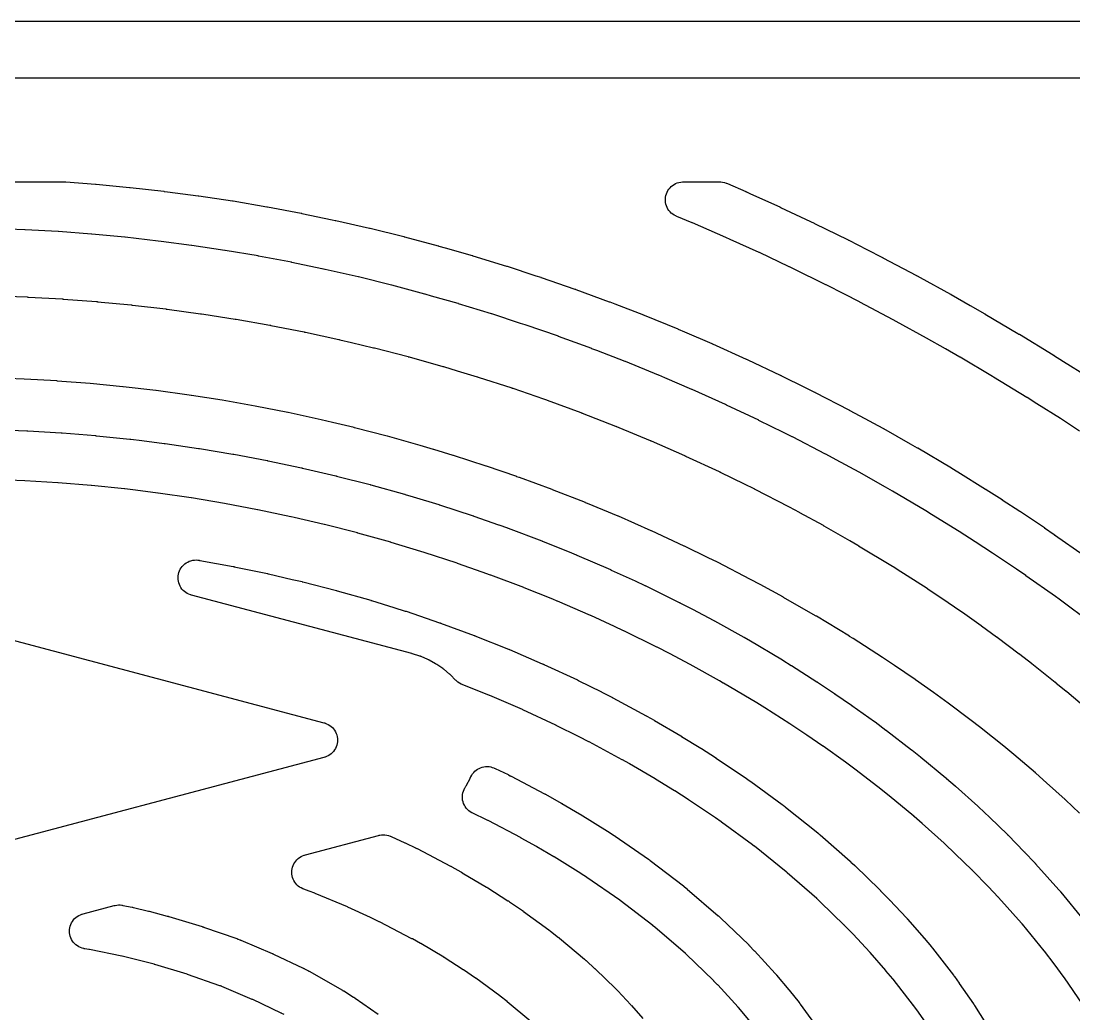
# Model space of a CAD drawing. Header units: metres. Extents: x -22 to 22, y 1.9 to 79.7.
# Drawn here: x 5.36 to 11.25, y 51.24 to 56.8 of the extents above; entities that cross this region are included whole.
import ezdxf

# ---------------------------------------------------------------- set-up
doc = ezdxf.new("R2010")
doc.units = ezdxf.units.M

msp = doc.modelspace()

# ---------------------------------------------------------------- linework, layer by layer
at = {"layer": 'MARKING'}
for points in [[(-18.6, 56.8), (18.6, 56.8)], [(18.5895, 56.48), (-18.5895, 56.48)], [(4.2724, 55.9), (5.6012, 55.9), (5.6049, 55.8999), (5.6087, 55.8998), (5.6124, 55.8996), (5.7778, 55.8872), (5.7786, 55.8871), (5.7803, 55.887), (5.7815, 55.8869), (5.9696, 55.8691), (5.9704, 55.869), (5.9722, 55.8689), (5.9733, 55.8687), (6.1615, 55.8472), (6.1623, 55.8471), (6.164, 55.8469), (6.1651, 55.8468), (6.1821, 55.8445), (6.3527, 55.8224), (6.3535, 55.8223), (6.3552, 55.8221), (6.3563, 55.8219), (6.5445, 55.7938), (6.5453, 55.7937), (6.547, 55.7934), (6.5482, 55.7932), (6.7365, 55.7613), (6.737, 55.7612), (6.7375, 55.7611), (6.738, 55.761), (6.7393, 55.7608), (6.7398, 55.7607), (6.7402, 55.7606), (6.7407, 55.7605), (6.9284, 55.7247), (6.9289, 55.7247), (6.9294, 55.7246), (6.9299, 55.7245), (6.9312, 55.7242), (6.9317, 55.7241), (6.9322, 55.724), (6.9327, 55.7239), (7.1018, 55.6881), (7.1195, 55.6844), (7.1202, 55.6843), (7.1219, 55.6839), (7.1229, 55.6837), (7.3112, 55.6413), (7.3117, 55.6412), (7.3122, 55.641), (7.3127, 55.6409), (7.314, 55.6406), (7.3145, 55.6405), (7.315, 55.6404), (7.3155, 55.6403), (7.5031, 55.5939), (7.5036, 55.5938), (7.5041, 55.5936), (7.5047, 55.5935), (7.506, 55.5932), (7.5065, 55.593), (7.507, 55.5929), (7.5075, 55.5927), (7.6951, 55.5422), (7.6958, 55.542), (7.6974, 55.5415), (7.6984, 55.5412), (7.7339, 55.531), (7.886, 55.4878), (7.8865, 55.4876), (7.887, 55.4875), (7.8875, 55.4873), (7.8888, 55.487), (7.8893, 55.4868), (7.8898, 55.4867), (7.8903, 55.4865), (8.0779, 55.429), (8.0784, 55.4289), (8.0789, 55.4287), (8.0794, 55.4286), (8.0807, 55.4282), (8.0812, 55.428), (8.0818, 55.4278), (8.0823, 55.4277), (8.2428, 55.3747), (8.2692, 55.3662), (8.2699, 55.3659), (8.2714, 55.3654), (8.2724, 55.3651), (8.4607, 55.3003), (8.4612, 55.3001), (8.4617, 55.2999), (8.4622, 55.2998), (8.4636, 55.2993), (8.4641, 55.2991), (8.4647, 55.2989), (8.4652, 55.2987), (8.6528, 55.2294), (8.6534, 55.2292), (8.6549, 55.2286), (8.6559, 55.2282), (8.6835, 55.2175), (8.8436, 55.1559), (8.8441, 55.1557), (8.8447, 55.1555), (8.8452, 55.1553), (8.8465, 55.1548), (8.847, 55.1546), (8.8475, 55.1544), (8.848, 55.1542), (9.0356, 55.0772), (9.0363, 55.077), (9.0378, 55.0763), (9.0387, 55.076), (9.0737, 55.0609), (9.2266, 54.9956), (9.2271, 54.9954), (9.2276, 54.9952), (9.2281, 54.995), (9.2294, 54.9944), (9.2299, 54.9942), (9.2304, 54.9939), (9.2309, 54.9937), (9.4186, 54.9086), (9.4192, 54.9084), (9.4205, 54.9078), (9.4213, 54.9074), (9.4284, 54.9041), (9.6095, 54.8189), (9.6099, 54.8187), (9.6104, 54.8185), (9.6109, 54.8183), (9.6122, 54.8177), (9.6126, 54.8174), (9.6131, 54.8172), (9.6136, 54.8169), (9.7523, 54.7481), (9.8012, 54.7239), (9.8019, 54.7235), (9.8033, 54.7228), (9.8042, 54.7224), (9.9925, 54.6249), (9.9932, 54.6246), (9.9945, 54.6238), (9.9955, 54.6233), (10.055, 54.5912), (10.0551, 54.5911), (10.1839, 54.5214), (10.1846, 54.521), (10.1861, 54.5202), (10.1871, 54.5197), (10.3363, 54.4351), (10.3365, 54.435), (10.3758, 54.4126), (10.3764, 54.4123), (10.3776, 54.4116), (10.3785, 54.4111), (10.5669, 54.2996), (10.5675, 54.2993), (10.5686, 54.2986), (10.5694, 54.2981), (10.6021, 54.2781), (10.6024, 54.2779), (10.7584, 54.1814), (10.7589, 54.1811), (10.7602, 54.1803), (10.761, 54.1797), (10.8511, 54.1219), (10.8516, 54.1216), (10.9502, 54.0574), (10.9508, 54.0571), (10.952, 54.0563), (10.9527, 54.0558), (11.087, 53.9654), (11.0873, 53.9652), (11.0879, 53.9648), (11.0883, 53.9645), (11.1422, 53.9276), (11.1427, 53.9273), (11.1437, 53.9265), (11.1444, 53.926), (11.3102, 53.8089)], [(11.2842, 54.5054), (11.1776, 54.5752), (11.1769, 54.5756), (11.045, 54.659), (10.9904, 54.6935), (10.9897, 54.6939), (10.8029, 54.8077), (10.8024, 54.808), (10.7964, 54.8115), (10.6157, 54.9186), (10.615, 54.9191), (10.5343, 54.965), (10.5341, 54.9651), (10.4286, 55.0254), (10.4278, 55.0259), (10.2584, 55.1185), (10.2581, 55.1187), (10.2409, 55.1281), (10.2403, 55.1285), (10.0541, 55.2277), (10.0533, 55.2281), (9.9685, 55.2712), (9.9681, 55.2714), (9.8668, 55.3235), (9.8663, 55.3238), (9.8659, 55.324), (9.8654, 55.3242), (9.6799, 55.415), (9.6791, 55.4153), (9.6607, 55.424), (9.6602, 55.4242), (9.4925, 55.5042), (9.492, 55.5044), (9.4915, 55.5047), (9.491, 55.5049), (9.3291, 55.5777), (9.3285, 55.578), (9.3049, 55.5888), (9.3042, 55.5891), (9.1184, 55.6705), (9.1179, 55.6707), (9.1174, 55.6709), (9.1169, 55.6712), (9.0308, 55.7066), (9.0263, 55.7086), (9.0245, 55.7094), (9.0158, 55.714), (9.0077, 55.7195), (9, 55.7257), (8.9931, 55.7326), (8.9868, 55.7402), (8.9814, 55.7483), (8.9767, 55.757), (8.973, 55.7661), (8.9701, 55.7755), (8.9682, 55.7851), (8.9672, 55.7949), (8.9672, 55.8047), (8.9681, 55.8145), (8.97, 55.8241), (8.9729, 55.8335), (8.9766, 55.8426), (8.9812, 55.8512), (8.9867, 55.8594), (8.9929, 55.867), (8.9999, 55.874), (9.0074, 55.8802), (9.0156, 55.8857), (9.0243, 55.8903), (9.0333, 55.894), (9.0427, 55.8969), (9.0524, 55.8988), (9.0621, 55.8998), (9.0641, 55.8999), (9.069, 55.9), (9.2688, 55.9), (9.274, 55.8999), (9.2765, 55.8997), (9.2868, 55.8987), (9.2969, 55.8966), (9.3067, 55.8934), (9.3091, 55.8925), (9.3139, 55.8906), (9.417, 55.8454), (9.4176, 55.8451), (9.419, 55.8445), (9.4199, 55.8441), (9.4431, 55.8334), (9.6073, 55.7596), (9.6078, 55.7594), (9.6083, 55.7592), (9.6088, 55.7589), (9.6101, 55.7583), (9.6106, 55.7581), (9.6112, 55.7578), (9.6117, 55.7576), (9.779, 55.6778), (9.7986, 55.6686), (9.7992, 55.6683), (9.8005, 55.6677), (9.8013, 55.6673), (9.9897, 55.5751), (9.9902, 55.5749), (9.9906, 55.5747), (9.9911, 55.5744), (9.9922, 55.5739), (9.9927, 55.5736), (9.9931, 55.5734), (9.9936, 55.5732), (10.0948, 55.5211), (10.1806, 55.4775), (10.1813, 55.4771), (10.1829, 55.4763), (10.1839, 55.4758), (10.3723, 55.3754), (10.3729, 55.3751), (10.3741, 55.3745), (10.3748, 55.3741), (10.3924, 55.3644), (10.5627, 55.2713), (10.5633, 55.2709), (10.5648, 55.27), (10.5658, 55.2695), (10.6724, 55.2085), (10.7538, 55.1622), (10.7545, 55.1619), (10.7559, 55.161), (10.7568, 55.1605), (10.9388, 55.0526), (10.9452, 55.0488), (10.9457, 55.0486), (10.9467, 55.0479), (10.9474, 55.0475), (11.1358, 54.9328), (11.1364, 54.9324), (11.1376, 54.9317), (11.1384, 54.9312), (11.1945, 54.8957), (11.3269, 54.8121)], [(11.3546, 53.4278), (11.1705, 53.5644), (11.17, 53.5648), (11.1492, 53.5798), (10.9842, 53.6965), (10.9836, 53.6969), (10.9311, 53.7328), (10.7978, 53.8226), (10.7971, 53.823), (10.7005, 53.8859), (10.6113, 53.9431), (10.6106, 53.9436), (10.4563, 54.039), (10.4246, 54.0585), (10.4239, 54.0589), (10.2374, 54.1692), (10.2367, 54.1696), (10.1986, 54.1914), (10.0509, 54.275), (10.0501, 54.2755), (9.9221, 54.3447), (9.8641, 54.3761), (9.8633, 54.3765), (9.6772, 54.4728), (9.6764, 54.4732), (9.628, 54.4972), (9.4904, 54.5655), (9.49, 54.5657), (9.4895, 54.5659), (9.489, 54.5662), (9.3094, 54.6506), (9.3093, 54.6507), (9.3033, 54.6535), (9.3026, 54.6538), (9.1168, 54.738), (9.1163, 54.7383), (9.1157, 54.7385), (9.1152, 54.7387), (8.9642, 54.8032), (8.9639, 54.8033), (8.9297, 54.818), (8.9289, 54.8184), (8.7432, 54.8945), (8.7427, 54.8947), (8.7422, 54.8949), (8.7417, 54.8951), (8.5835, 54.956), (8.5831, 54.9561), (8.5561, 54.9666), (8.5553, 54.9669), (8.3697, 55.0355), (8.3691, 55.0357), (8.3686, 55.0359), (8.3681, 55.0361), (8.1831, 55.0997), (8.1823, 55.1), (8.157, 55.1082), (8.1565, 55.1083), (7.996, 55.1613), (7.9955, 55.1614), (7.995, 55.1616), (7.9945, 55.1618), (7.8097, 55.2184), (7.8092, 55.2185), (7.8087, 55.2187), (7.8082, 55.2188), (7.6581, 55.2614), (7.6576, 55.2615), (7.6225, 55.2717), (7.6216, 55.272), (7.436, 55.322), (7.4355, 55.3222), (7.435, 55.3223), (7.4345, 55.3224), (7.2497, 55.3681), (7.2492, 55.3682), (7.2487, 55.3683), (7.2482, 55.3684), (7.0633, 55.4101), (7.0624, 55.4103), (7.0459, 55.4137), (7.0454, 55.4138), (6.8761, 55.4497), (6.8756, 55.4498), (6.8751, 55.4499), (6.8746, 55.45), (6.6897, 55.4852), (6.6892, 55.4853), (6.6887, 55.4853), (6.6883, 55.4854), (6.5035, 55.5168), (6.5025, 55.5169), (6.3171, 55.5447), (6.3161, 55.5448), (6.1466, 55.5668), (6.1462, 55.5668), (6.13, 55.569), (6.1291, 55.5691), (5.9436, 55.5903), (5.9427, 55.5904), (5.7572, 55.6079), (5.7563, 55.608), (5.5708, 55.6219), (5.5699, 55.622), (5.3844, 55.6323), (5.3834, 55.6323), (5.1979, 55.639)], [(5.2094, 55.2629), (5.3975, 55.256), (5.3984, 55.2559), (5.4019, 55.2558), (5.403, 55.2557), (5.5912, 55.2451), (5.592, 55.245), (5.5956, 55.2448), (5.5967, 55.2447), (5.7848, 55.2303), (5.7857, 55.2302), (5.7893, 55.2299), (5.7904, 55.2298), (5.9787, 55.2116), (5.9792, 55.2115), (5.9797, 55.2115), (5.9802, 55.2114), (5.9833, 55.2111), (5.9838, 55.211), (5.9843, 55.211), (5.9848, 55.2109), (6.1725, 55.1889), (6.173, 55.1889), (6.1735, 55.1888), (6.174, 55.1887), (6.1771, 55.1883), (6.1776, 55.1883), (6.1781, 55.1882), (6.1786, 55.1881), (6.3661, 55.1623), (6.3669, 55.1622), (6.3704, 55.1617), (6.3715, 55.1615), (6.3851, 55.1594), (6.5592, 55.1324), (6.5597, 55.1323), (6.5602, 55.1322), (6.5607, 55.1321), (6.5638, 55.1316), (6.5643, 55.1315), (6.5648, 55.1315), (6.5653, 55.1314), (6.7529, 55.0984), (6.7534, 55.0983), (6.7539, 55.0982), (6.7544, 55.0981), (6.7575, 55.0975), (6.758, 55.0974), (6.7585, 55.0973), (6.7591, 55.0972), (6.9466, 55.0602), (6.9472, 55.0601), (6.9477, 55.06), (6.9482, 55.0599), (6.9514, 55.0593), (6.9519, 55.0592), (6.9524, 55.0591), (6.9529, 55.0589), (7.1403, 55.0179), (7.1412, 55.0177), (7.1447, 55.0169), (7.1457, 55.0167), (7.2104, 55.0012), (7.3334, 54.9721), (7.3339, 54.9719), (7.3344, 54.9718), (7.3349, 54.9717), (7.3379, 54.9709), (7.3384, 54.9708), (7.3389, 54.9707), (7.3394, 54.9706), (7.527, 54.9221), (7.5275, 54.922), (7.5281, 54.9218), (7.5286, 54.9217), (7.5318, 54.9208), (7.5323, 54.9207), (7.5329, 54.9205), (7.5334, 54.9204), (7.7208, 54.8676), (7.7217, 54.8674), (7.7251, 54.8664), (7.7261, 54.8661), (7.8027, 54.8429), (7.914, 54.8095), (7.9145, 54.8093), (7.9149, 54.8092), (7.9154, 54.809), (7.9185, 54.8081), (7.919, 54.8079), (7.9194, 54.8078), (7.9199, 54.8076), (8.1075, 54.7471), (8.1081, 54.7469), (8.1086, 54.7467), (8.1091, 54.7465), (8.1123, 54.7455), (8.1129, 54.7453), (8.1134, 54.7451), (8.1139, 54.7449), (8.2856, 54.6853), (8.3011, 54.6799), (8.3019, 54.6796), (8.305, 54.6785), (8.306, 54.6782), (8.4942, 54.6092), (8.4948, 54.609), (8.4953, 54.6088), (8.4958, 54.6086), (8.4992, 54.6074), (8.4997, 54.6072), (8.5002, 54.6069), (8.5008, 54.6067), (8.6883, 54.5331), (8.689, 54.5328), (8.692, 54.5316), (8.6929, 54.5313), (8.7062, 54.5258), (8.8812, 54.4534), (8.8817, 54.4532), (8.8823, 54.453), (8.8828, 54.4528), (8.886, 54.4514), (8.8866, 54.4512), (8.8871, 54.4509), (8.8876, 54.4507), (9.0731, 54.369), (9.0732, 54.369), (9.0755, 54.368), (9.0762, 54.3676), (9.079, 54.3664), (9.0799, 54.366), (9.2682, 54.2789), (9.2687, 54.2786), (9.2692, 54.2784), (9.2697, 54.2782), (9.2727, 54.2767), (9.2732, 54.2765), (9.2737, 54.2763), (9.2742, 54.276), (9.4081, 54.2105), (9.4084, 54.2104), (9.4625, 54.1837), (9.4632, 54.1833), (9.4662, 54.1818), (9.4671, 54.1813), (9.6554, 54.084), (9.6562, 54.0837), (9.6591, 54.0821), (9.66, 54.0817), (9.7157, 54.0516), (9.7159, 54.0514), (9.7168, 54.051), (9.717, 54.0508), (9.8493, 53.9785), (9.8501, 53.9781), (9.8532, 53.9764), (9.8541, 53.9758), (9.9968, 53.8941), (9.9971, 53.8939), (9.9982, 53.8933), (9.9985, 53.8931), (10.0439, 53.8667), (10.0446, 53.8663), (10.0473, 53.8647), (10.0481, 53.8642), (10.2366, 53.7499), (10.2372, 53.7495), (10.2396, 53.7481), (10.2403, 53.7476), (10.261, 53.7346), (10.2614, 53.7344), (10.2628, 53.7335), (10.2632, 53.7332), (10.4306, 53.6259), (10.4312, 53.6255), (10.4338, 53.6238), (10.4346, 53.6233), (10.5046, 53.5767), (10.5051, 53.5764), (10.5068, 53.5752), (10.5073, 53.5749), (10.6253, 53.4944), (10.6259, 53.4939), (10.6282, 53.4923), (10.629, 53.4918), (10.7328, 53.4184), (10.7333, 53.4181), (10.7353, 53.4166), (10.7359, 53.4162), (10.82, 53.355), (10.8206, 53.3547), (10.8228, 53.3531), (10.8234, 53.3526), (10.9469, 53.2599), (10.9475, 53.2595), (10.9498, 53.2577), (10.9505, 53.2572), (11.0149, 53.2072), (11.0154, 53.2068), (11.0174, 53.2053), (11.0179, 53.2048), (11.148, 53.1011), (11.1486, 53.1006), (11.1512, 53.0985), (11.152, 53.0978), (11.2099, 53.0499), (11.2103, 53.0495), (11.212, 53.0481), (11.2126, 53.0476), (11.3371, 52.9418)], [(11.2833, 52.3677), (11.2049, 52.4421), (11.2045, 52.4426), (11.2041, 52.4429), (11.2037, 52.4433), (11.0995, 52.5377), (11.0991, 52.5381), (11.0386, 52.5918), (11.0382, 52.5922), (11.0378, 52.5925), (11.0374, 52.5928), (10.9162, 52.6958), (10.9157, 52.6962), (10.8607, 52.7418), (10.86, 52.7424), (10.7327, 52.8439), (10.7322, 52.8444), (10.6705, 52.8922), (10.6699, 52.8927), (10.5492, 52.9832), (10.5486, 52.9836), (10.4672, 53.0429), (10.4666, 53.0433), (10.3656, 53.1146), (10.365, 53.1151), (10.2495, 53.1939), (10.249, 53.1942), (10.1819, 53.2389), (10.1812, 53.2394), (10.0166, 53.3449), (9.9978, 53.3567), (9.9971, 53.3572), (9.812, 53.4694), (9.8113, 53.4698), (9.7684, 53.4948), (9.6281, 53.5751), (9.6273, 53.5756), (9.4973, 53.6467), (9.4439, 53.6756), (9.4431, 53.676), (9.2586, 53.7713), (9.2577, 53.7718), (9.2062, 53.7972), (9.0743, 53.8617), (9.0738, 53.862), (9.0733, 53.8622), (9.0728, 53.8624), (8.8891, 53.9474), (8.8883, 53.9478), (8.8875, 53.9481), (8.7046, 54.0287), (8.7041, 54.0289), (8.7036, 54.0291), (8.7031, 54.0293), (8.5305, 54.1006), (8.5198, 54.1051), (8.519, 54.1054), (8.3351, 54.1776), (8.3346, 54.1778), (8.334, 54.178), (8.3335, 54.1782), (8.1504, 54.2453), (8.1495, 54.2456), (8.1353, 54.2505), (8.1352, 54.2506), (7.9654, 54.3096), (7.9648, 54.3097), (7.9643, 54.3099), (7.9638, 54.3101), (7.7808, 54.3692), (7.7804, 54.3693), (7.7799, 54.3695), (7.7794, 54.3696), (7.6706, 54.4023), (7.6703, 54.4024), (7.5957, 54.425), (7.5948, 54.4252), (7.4112, 54.4769), (7.4106, 54.4771), (7.4101, 54.4772), (7.4096, 54.4773), (7.2267, 54.5246), (7.2262, 54.5247), (7.2257, 54.5248), (7.2252, 54.525), (7.1047, 54.5535), (7.1044, 54.5535), (7.0415, 54.5686), (7.0405, 54.5689), (6.8568, 54.6091), (6.8563, 54.6092), (6.8558, 54.6093), (6.8553, 54.6094), (6.6724, 54.6455), (6.6719, 54.6456), (6.6714, 54.6457), (6.6709, 54.6457), (6.4879, 54.6779), (6.4874, 54.678), (6.4869, 54.6781), (6.4864, 54.6782), (6.3148, 54.7047), (6.3146, 54.7048), (6.3028, 54.7067), (6.3018, 54.7068), (6.1181, 54.7321), (6.1176, 54.7322), (6.1171, 54.7323), (6.1166, 54.7323), (5.9336, 54.7538), (5.9331, 54.7538), (5.9326, 54.7539), (5.9321, 54.7539), (5.7492, 54.7716), (5.7482, 54.7717), (5.5646, 54.7858), (5.5637, 54.7859), (5.3801, 54.7963), (5.3791, 54.7963), (5.1955, 54.8031)], [(5.2071, 54.5147), (5.3947, 54.5073), (5.3952, 54.5073), (5.3957, 54.5073), (5.3962, 54.5072), (5.3976, 54.5072), (5.3981, 54.5071), (5.3987, 54.5071), (5.3992, 54.5071), (5.5867, 54.4958), (5.5873, 54.4957), (5.5878, 54.4957), (5.5883, 54.4957), (5.5897, 54.4956), (5.5902, 54.4955), (5.5907, 54.4955), (5.5913, 54.4954), (5.7788, 54.4801), (5.7793, 54.4801), (5.7799, 54.48), (5.7804, 54.48), (5.7818, 54.4799), (5.7823, 54.4798), (5.7828, 54.4798), (5.7834, 54.4797), (5.9709, 54.4604), (5.9714, 54.4603), (5.9719, 54.4602), (5.9725, 54.4602), (5.9738, 54.46), (5.9744, 54.46), (5.9749, 54.4599), (5.9754, 54.4598), (6.0371, 54.4522), (6.1628, 54.4367), (6.1633, 54.4366), (6.1638, 54.4365), (6.1643, 54.4365), (6.1657, 54.4363), (6.1662, 54.4362), (6.1668, 54.4361), (6.1673, 54.4361), (6.3548, 54.4089), (6.3553, 54.4089), (6.3559, 54.4088), (6.3564, 54.4087), (6.3578, 54.4085), (6.3583, 54.4084), (6.3589, 54.4083), (6.3594, 54.4082), (6.5469, 54.377), (6.5474, 54.3769), (6.548, 54.3768), (6.5485, 54.3767), (6.5499, 54.3764), (6.5504, 54.3763), (6.551, 54.3762), (6.5515, 54.3761), (6.739, 54.3407), (6.7396, 54.3406), (6.7401, 54.3405), (6.7406, 54.3404), (6.742, 54.3401), (6.7426, 54.34), (6.7431, 54.3399), (6.7437, 54.3397), (6.9312, 54.3), (6.9317, 54.2999), (6.9322, 54.2997), (6.9327, 54.2996), (6.934, 54.2994), (6.9345, 54.2992), (6.935, 54.2991), (6.9355, 54.299), (6.9533, 54.2949), (7.123, 54.2554), (7.1235, 54.2552), (7.1241, 54.2551), (7.1246, 54.255), (7.126, 54.2546), (7.1265, 54.2545), (7.1271, 54.2544), (7.1276, 54.2542), (7.3151, 54.2062), (7.3156, 54.2061), (7.3162, 54.2059), (7.3167, 54.2058), (7.3181, 54.2054), (7.3187, 54.2053), (7.3192, 54.2051), (7.3198, 54.205), (7.5074, 54.1524), (7.5078, 54.1522), (7.5083, 54.1521), (7.5088, 54.1519), (7.5101, 54.1516), (7.5106, 54.1514), (7.5111, 54.1513), (7.5116, 54.1511), (7.5558, 54.1378), (7.6992, 54.0943), (7.6998, 54.0941), (7.7003, 54.094), (7.7008, 54.0938), (7.7022, 54.0934), (7.7027, 54.0932), (7.7033, 54.093), (7.7038, 54.0928), (7.8913, 54.0314), (7.8919, 54.0312), (7.8924, 54.0311), (7.8929, 54.0309), (7.8943, 54.0304), (7.8948, 54.0302), (7.8953, 54.03), (7.8959, 54.0299), (8.034, 53.9812), (8.0342, 53.9811), (8.0837, 53.9635), (8.0842, 53.9634), (8.0847, 53.9632), (8.0852, 53.963), (8.0864, 53.9626), (8.0869, 53.9624), (8.0874, 53.9622), (8.0879, 53.962), (8.2755, 53.8911), (8.276, 53.8909), (8.2765, 53.8907), (8.2771, 53.8905), (8.2785, 53.89), (8.279, 53.8897), (8.2796, 53.8895), (8.2801, 53.8893), (8.4409, 53.8243), (8.4412, 53.8241), (8.4681, 53.8131), (8.4688, 53.8128), (8.4705, 53.8121), (8.4715, 53.8117), (8.6598, 53.7303), (8.6603, 53.7301), (8.6608, 53.7299), (8.6613, 53.7296), (8.6627, 53.729), (8.6632, 53.7288), (8.6637, 53.7286), (8.6642, 53.7283), (8.7976, 53.6671), (8.7981, 53.6668), (8.8526, 53.6414), (8.8531, 53.6412), (8.8536, 53.641), (8.854, 53.6408), (8.8552, 53.6402), (8.8557, 53.64), (8.8561, 53.6397), (8.8566, 53.6395), (9.0443, 53.5473), (9.0448, 53.547), (9.0452, 53.5468), (9.0457, 53.5466), (9.0469, 53.546), (9.0473, 53.5458), (9.0478, 53.5455), (9.0482, 53.5453), (9.1176, 53.5094), (9.1179, 53.5093), (9.1185, 53.5089), (9.119, 53.5087), (9.237, 53.4465), (9.2375, 53.4462), (9.2379, 53.446), (9.2384, 53.4457), (9.2396, 53.445), (9.2401, 53.4448), (9.2406, 53.4445), (9.2411, 53.4443), (9.4057, 53.3528), (9.4061, 53.3526), (9.4069, 53.3521), (9.4075, 53.3518), (9.43, 53.339), (9.4307, 53.3386), (9.4321, 53.3378), (9.4331, 53.3372), (9.6214, 53.2254), (9.622, 53.225), (9.6235, 53.2242), (9.6244, 53.2236), (9.6709, 53.1948), (9.6714, 53.1945), (9.6724, 53.1939), (9.673, 53.1935), (9.8143, 53.1033), (9.815, 53.1029), (9.8164, 53.102), (9.8173, 53.1014), (9.913, 53.0377), (9.9136, 53.0374), (9.9147, 53.0366), (9.9155, 53.0361), (10.0075, 52.9727), (10.0081, 52.9723), (10.0095, 52.9714), (10.0103, 52.9708), (10.1368, 52.8804), (10.1374, 52.88), (10.1388, 52.879), (10.1396, 52.8784), (10.2008, 52.8329), (10.2014, 52.8325), (10.2026, 52.8316), (10.2034, 52.831), (10.3442, 52.7228), (10.3446, 52.7225), (10.345, 52.7222), (10.3455, 52.7218), (10.3465, 52.721), (10.347, 52.7207), (10.3474, 52.7203), (10.3478, 52.72), (10.3942, 52.6827), (10.3947, 52.6823), (10.3958, 52.6815), (10.3965, 52.6809), (10.5364, 52.565), (10.5369, 52.5646), (10.5373, 52.5642), (10.5378, 52.5638), (10.539, 52.5628), (10.5394, 52.5624), (10.5399, 52.562), (10.5403, 52.5616), (10.5876, 52.5205), (10.5881, 52.5201), (10.589, 52.5193), (10.5896, 52.5188), (10.7147, 52.4069), (10.7152, 52.4065), (10.7157, 52.406), (10.7162, 52.4056), (10.7175, 52.4044), (10.718, 52.4039), (10.7185, 52.4034), (10.719, 52.403), (10.7811, 52.3443), (10.7814, 52.344), (10.7822, 52.3432), (10.7828, 52.3427), (10.8801, 52.2485), (10.8806, 52.248), (10.8811, 52.2475), (10.8817, 52.247), (10.8831, 52.2456), (10.8836, 52.245), (10.8841, 52.2445), (10.8847, 52.244), (10.9745, 52.1516), (10.9748, 52.1512), (10.9755, 52.1505), (10.9759, 52.1501), (11.0332, 52.0899), (11.0338, 52.0893), (11.0344, 52.0887), (11.0349, 52.088), (11.0364, 52.0864), (11.037, 52.0858), (11.0375, 52.0852), (11.0381, 52.0846), (11.1679, 51.9387), (11.1681, 51.9385), (11.1687, 51.9378), (11.1691, 51.9374), (11.1749, 51.9308), (11.1754, 51.9301), (11.1759, 51.9295), (11.1765, 51.9289), (11.1779, 51.9273), (11.1784, 51.9266), (11.1789, 51.926), (11.1794, 51.9254), (11.3042, 51.7728)], [(11.2998, 51.2985), (11.1993, 51.4458), (11.1987, 51.4466), (11.1982, 51.4475), (11.1976, 51.4483), (11.1411, 51.5243), (11.0875, 51.5954), (11.0869, 51.5961), (11.0863, 51.5969), (11.0857, 51.5977), (10.9641, 51.7464), (10.9636, 51.747), (10.963, 51.7477), (10.9625, 51.7483), (10.9592, 51.7521), (10.8305, 51.8967), (10.8299, 51.8973), (10.8294, 51.8979), (10.8288, 51.8985), (10.7739, 51.9562), (10.7735, 51.9566), (10.6854, 52.0472), (10.6849, 52.0478), (10.6843, 52.0483), (10.6838, 52.0488), (10.589, 52.1406), (10.5885, 52.141), (10.5281, 52.1981), (10.5276, 52.1986), (10.5271, 52.199), (10.5266, 52.1995), (10.4041, 52.3091), (10.4036, 52.3095), (10.3579, 52.3493), (10.3574, 52.3497), (10.357, 52.35), (10.3565, 52.3504), (10.2192, 52.4642), (10.2186, 52.4647), (10.1736, 52.5007), (10.1732, 52.5011), (10.1728, 52.5014), (10.1724, 52.5017), (10.0342, 52.6079), (10.0335, 52.6084), (9.9743, 52.6524), (9.9736, 52.6529), (9.8491, 52.7418), (9.8484, 52.7424), (9.7582, 52.8044), (9.7576, 52.8048), (9.664, 52.8671), (9.6632, 52.8676), (9.5236, 52.9566), (9.5231, 52.957), (9.4787, 52.9845), (9.4779, 52.985), (9.2918, 53.0955), (9.291, 53.0959), (9.27, 53.1079), (9.2695, 53.1082), (9.1064, 53.1987), (9.106, 53.199), (9.1055, 53.1993), (9.105, 53.1995), (8.9895, 53.2604), (8.9209, 53.2959), (8.9205, 53.2961), (8.92, 53.2964), (8.9196, 53.2966), (8.7344, 53.3876), (8.7339, 53.3878), (8.7334, 53.388), (8.733, 53.3883), (8.6814, 53.4123), (8.5488, 53.4732), (8.5483, 53.4735), (8.5478, 53.4737), (8.5472, 53.4739), (8.3624, 53.5538), (8.3615, 53.5542), (8.3363, 53.5645), (8.1766, 53.6291), (8.176, 53.6294), (8.1755, 53.6296), (8.175, 53.6298), (7.9902, 53.6996), (7.9897, 53.6998), (7.9893, 53.7), (7.9888, 53.7001), (7.9412, 53.717), (7.8043, 53.7653), (7.8037, 53.7655), (7.8032, 53.7656), (7.8027, 53.7658), (7.6181, 53.8263), (7.6176, 53.8264), (7.617, 53.8266), (7.6165, 53.8268), (7.4747, 53.8698), (7.4319, 53.8827), (7.4314, 53.8829), (7.4309, 53.883), (7.4304, 53.8832), (7.2457, 53.9349), (7.2452, 53.9351), (7.2446, 53.9352), (7.2441, 53.9354), (7.0596, 53.9826), (7.0591, 53.9827), (7.0585, 53.9829), (7.058, 53.983), (6.8899, 54.0221), (6.8732, 54.026), (6.8727, 54.0261), (6.8722, 54.0262), (6.8717, 54.0264), (6.6871, 54.0655), (6.6865, 54.0656), (6.686, 54.0657), (6.6855, 54.0658), (6.501, 54.1007), (6.5004, 54.1008), (6.4999, 54.1009), (6.4994, 54.101), (6.3148, 54.1318), (6.3143, 54.1319), (6.3138, 54.132), (6.3132, 54.132), (6.1286, 54.1587), (6.1281, 54.1588), (6.1276, 54.1589), (6.1271, 54.159), (6.003, 54.1742), (6.0029, 54.1743), (5.9423, 54.1818), (5.9418, 54.1819), (5.9412, 54.1819), (5.9407, 54.182), (5.7561, 54.201), (5.7556, 54.2011), (5.7551, 54.2011), (5.7545, 54.2012), (5.57, 54.2162), (5.5694, 54.2163), (5.5689, 54.2163), (5.5684, 54.2164), (5.3838, 54.2275), (5.3833, 54.2275), (5.3827, 54.2276), (5.3822, 54.2276), (5.1976, 54.2348)], [(10.4591, 51.1434), (10.3821, 51.2542), (10.3577, 51.2888), (10.357, 51.2897), (10.3563, 51.2906), (10.3557, 51.2915), (10.2411, 51.4389), (10.2405, 51.4397), (10.2398, 51.4405), (10.2392, 51.4413), (10.2011, 51.4862), (10.2007, 51.4867), (10.1128, 51.5881), (10.1122, 51.5889), (10.1115, 51.5896), (10.1108, 51.5903), (10.0169, 51.6904), (10.0165, 51.6909), (9.9713, 51.7378), (9.9706, 51.7385), (9.97, 51.7391), (9.9694, 51.7397), (9.8329, 51.8716), (9.8323, 51.8721), (9.8154, 51.8879), (9.8148, 51.8885), (9.8142, 51.889), (9.8137, 51.8895), (9.6488, 52.0344), (9.6481, 52.035), (9.644, 52.0385), (9.6435, 52.0389), (9.6429, 52.0394), (9.6424, 52.0398), (9.4647, 52.1823), (9.4639, 52.1829), (9.4555, 52.1895), (9.455, 52.1898), (9.4545, 52.1902), (9.454, 52.1906), (9.2805, 52.3178), (9.2797, 52.3184), (9.2479, 52.3408), (9.2475, 52.3411), (9.247, 52.3414), (9.2466, 52.3417), (9.0962, 52.4428), (9.0957, 52.4431), (9.0953, 52.4434), (9.0948, 52.4437), (9.0189, 52.4924), (9.0182, 52.4929), (8.9118, 52.5585), (8.9113, 52.5588), (8.9108, 52.5591), (8.9104, 52.5594), (8.7654, 52.6444), (8.7648, 52.6448), (8.7271, 52.6662), (8.7266, 52.6664), (8.7262, 52.6667), (8.7257, 52.6669), (8.5407, 52.7667), (8.5402, 52.767), (8.5397, 52.7672), (8.5392, 52.7675), (8.4844, 52.7955), (8.4839, 52.7957), (8.356, 52.8591), (8.3555, 52.8594), (8.3549, 52.8597), (8.3544, 52.8599), (8.1697, 52.946), (8.1692, 52.9462), (8.1687, 52.9464), (8.1684, 52.9466), (8.1673, 52.9471), (7.9849, 53.0255), (7.9843, 53.0258), (7.9837, 53.026), (7.9831, 53.0263), (7.8306, 53.0873), (7.8258, 53.0893), (7.8235, 53.0904), (7.8144, 53.0952), (7.8058, 53.1009), (7.7978, 53.1075), (7.796, 53.1092), (7.7922, 53.1128), (7.7642, 53.1413), (7.7624, 53.143), (7.7606, 53.1447), (7.7588, 53.1463), (7.7272, 53.1727), (7.7253, 53.1743), (7.7233, 53.1757), (7.7213, 53.1771), (7.6873, 53.2004), (7.6852, 53.2017), (7.6832, 53.203), (7.6811, 53.2042), (7.6449, 53.2241), (7.6427, 53.2252), (7.6406, 53.2263), (7.6384, 53.2273), (7.6004, 53.2435), (7.5982, 53.2444), (7.5959, 53.2453), (7.5936, 53.2461), (7.5525, 53.2591), (7.5514, 53.2595), (7.5502, 53.2598), (7.5491, 53.2602), (6.3161, 53.5873), (6.3114, 53.5886), (6.3102, 53.589), (6.301, 53.5925), (6.2922, 53.5968), (6.2839, 53.6019), (6.2761, 53.6079), (6.2689, 53.6145), (6.2624, 53.6219), (6.2567, 53.6298), (6.2518, 53.6383), (6.2477, 53.6472), (6.2445, 53.6565), (6.2422, 53.666), (6.2409, 53.6758), (6.2406, 53.6856), (6.2412, 53.6953), (6.2427, 53.705), (6.2452, 53.7145), (6.2486, 53.7237), (6.2529, 53.7325), (6.2581, 53.7408), (6.264, 53.7486), (6.2707, 53.7558), (6.278, 53.7623), (6.2859, 53.7681), (6.2944, 53.773), (6.3033, 53.7771), (6.3126, 53.7803), (6.3221, 53.7826), (6.3318, 53.7839), (6.3416, 53.7843), (6.3514, 53.7837), (6.3526, 53.7836), (6.3586, 53.7827), (6.3599, 53.7825), (6.3605, 53.7824), (6.3611, 53.7823), (6.3617, 53.7822), (6.5491, 53.7478), (6.5496, 53.7477), (6.5502, 53.7476), (6.5508, 53.7475), (6.5523, 53.7472), (6.5529, 53.7471), (6.5535, 53.747), (6.5541, 53.7469), (6.7415, 53.7079), (6.742, 53.7078), (6.7426, 53.7077), (6.7432, 53.7075), (6.7447, 53.7072), (6.7452, 53.7071), (6.7458, 53.7069), (6.7464, 53.7068), (6.8788, 53.676), (6.879, 53.676), (6.934, 53.6631), (6.9346, 53.663), (6.9352, 53.6628), (6.9357, 53.6627), (6.9371, 53.6623), (6.9377, 53.6622), (6.9383, 53.6621), (6.9388, 53.6619), (7.1262, 53.6134), (7.1268, 53.6133), (7.1274, 53.6131), (7.128, 53.613), (7.1295, 53.6126), (7.1301, 53.6124), (7.1307, 53.6122), (7.1313, 53.6121), (7.3187, 53.5587), (7.3192, 53.5586), (7.3198, 53.5584), (7.3204, 53.5582), (7.3218, 53.5578), (7.3224, 53.5576), (7.323, 53.5574), (7.3235, 53.5573), (7.4477, 53.5187), (7.4481, 53.5186), (7.5115, 53.4986), (7.5121, 53.4985), (7.5126, 53.4983), (7.5131, 53.4981), (7.5146, 53.4977), (7.5151, 53.4975), (7.5156, 53.4973), (7.5162, 53.4971), (7.7036, 53.4334), (7.7042, 53.4332), (7.7048, 53.433), (7.7054, 53.4328), (7.7069, 53.4322), (7.7075, 53.432), (7.7081, 53.4318), (7.7087, 53.4316), (7.8962, 53.3625), (7.8967, 53.3623), (7.8972, 53.3622), (7.8977, 53.362), (7.8989, 53.3615), (7.8994, 53.3613), (7.8999, 53.3611), (7.9004, 53.3609), (7.9008, 53.3608), (7.9014, 53.3605), (8.0888, 53.2856), (8.0894, 53.2853), (8.09, 53.2851), (8.0906, 53.2848), (8.0921, 53.2842), (8.0927, 53.2839), (8.0933, 53.2837), (8.0938, 53.2834), (8.278, 53.2042), (8.2784, 53.2041), (8.2791, 53.2038), (8.2795, 53.2036), (8.2825, 53.2023), (8.283, 53.2021), (8.2835, 53.2019), (8.2839, 53.2016), (8.2852, 53.2011), (8.2857, 53.2008), (8.2862, 53.2006), (8.2866, 53.2004), (8.4742, 53.113), (8.4748, 53.1127), (8.4753, 53.1125), (8.4759, 53.1122), (8.4773, 53.1115), (8.4778, 53.1113), (8.4784, 53.111), (8.4789, 53.1107), (8.6086, 53.0464), (8.609, 53.0462), (8.61, 53.0457), (8.6106, 53.0454), (8.668, 53.0161), (8.6685, 53.0159), (8.6689, 53.0156), (8.6694, 53.0153), (8.6707, 53.0147), (8.6712, 53.0144), (8.6717, 53.0142), (8.6722, 53.0139), (8.8599, 52.9127), (8.8604, 52.9124), (8.8608, 52.9122), (8.8613, 52.9119), (8.8625, 52.9113), (8.8629, 52.911), (8.8634, 52.9108), (8.8639, 52.9105), (8.9032, 52.8882), (8.9038, 52.8879), (8.9049, 52.8872), (8.9057, 52.8867), (9.0534, 52.8001), (9.0539, 52.7998), (9.0544, 52.7995), (9.0548, 52.7992), (9.0561, 52.7985), (9.0565, 52.7982), (9.057, 52.7979), (9.0575, 52.7976), (9.1657, 52.7309), (9.1663, 52.7305), (9.1677, 52.7297), (9.1686, 52.7291), (9.2474, 52.6785), (9.2478, 52.6782), (9.2482, 52.6779), (9.2487, 52.6776), (9.2498, 52.6769), (9.2503, 52.6766), (9.2507, 52.6763), (9.2511, 52.676), (9.404, 52.5732), (9.4045, 52.5729), (9.4049, 52.5726), (9.4053, 52.5723), (9.4065, 52.5716), (9.4069, 52.5713), (9.4073, 52.571), (9.4078, 52.5707), (9.4413, 52.5471), (9.442, 52.5466), (9.4434, 52.5456), (9.4444, 52.5449), (9.621, 52.4153), (9.6215, 52.415), (9.622, 52.4146), (9.6225, 52.4142), (9.6238, 52.4133), (9.6243, 52.4129), (9.6247, 52.4125), (9.6252, 52.4122), (9.6355, 52.4042), (9.6361, 52.4038), (9.6374, 52.4027), (9.6383, 52.402), (9.8191, 52.257), (9.8196, 52.2566), (9.8202, 52.2562), (9.8207, 52.2557), (9.8221, 52.2546), (9.8227, 52.2541), (9.8232, 52.2537), (9.8238, 52.2532), (9.8298, 52.2481), (9.8303, 52.2476), (9.8315, 52.2466), (9.8322, 52.246), (10.0002, 52.0984), (10.0008, 52.0979), (10.0013, 52.0973), (10.0019, 52.0968), (10.0035, 52.0954), (10.0041, 52.0949), (10.0046, 52.0944), (10.0052, 52.0938), (10.0241, 52.0762), (10.0245, 52.0757), (10.0255, 52.0748), (10.0262, 52.0741), (10.1657, 51.9393), (10.1663, 51.9387), (10.167, 51.9381), (10.1676, 51.9375), (10.1692, 51.9358), (10.1699, 51.9352), (10.1705, 51.9346), (10.1711, 51.9339), (10.2184, 51.8849), (10.2187, 51.8845), (10.2196, 51.8836), (10.2201, 51.8831), (10.3169, 51.7799), (10.3176, 51.7792), (10.3183, 51.7784), (10.3189, 51.7777), (10.3206, 51.7758), (10.3213, 51.7751), (10.322, 51.7743), (10.3226, 51.7736), (10.4126, 51.6698), (10.4129, 51.6694), (10.4136, 51.6686), (10.414, 51.6681), (10.4548, 51.6199), (10.4554, 51.6191), (10.4561, 51.6183), (10.4568, 51.6175), (10.4585, 51.6154), (10.4591, 51.6146), (10.4598, 51.6138), (10.4604, 51.613), (10.5787, 51.4608), (10.5794, 51.4599), (10.58, 51.459), (10.5807, 51.4581), (10.5824, 51.4558), (10.5831, 51.4549), (10.5837, 51.454), (10.5844, 51.4531), (10.6103, 51.4166), (10.6105, 51.4163), (10.6109, 51.4156), (10.6113, 51.4151), (10.691, 51.3002), (10.6917, 51.2992), (10.6924, 51.2982), (10.6931, 51.2972), (10.6949, 51.2945), (10.6956, 51.2934), (10.6962, 51.2924), (10.6969, 51.2913), (10.7913, 51.1398)], [(4.9863, 53.4228), (7.0559, 52.8737), (7.0606, 52.8723), (7.0625, 52.8717), (7.0716, 52.8683), (7.0804, 52.8641), (7.0887, 52.859), (7.0964, 52.8531), (7.1035, 52.8465), (7.11, 52.8393), (7.1157, 52.8315), (7.1207, 52.8231), (7.1248, 52.8143), (7.128, 52.8051), (7.1304, 52.7957), (7.1318, 52.7861), (7.1322, 52.7764), (7.1318, 52.7667), (7.1304, 52.7571), (7.128, 52.7477), (7.1248, 52.7385), (7.1207, 52.7297), (7.1157, 52.7214), (7.11, 52.7135), (7.1035, 52.7063), (7.0964, 52.6997), (7.0887, 52.6938), (7.0804, 52.6888), (7.0716, 52.6845), (7.0625, 52.6811), (7.0606, 52.6805), (7.0559, 52.6791), (4.9863, 52.13)], [(9.4424, 51.1999), (9.3757, 51.2799), (9.3749, 51.2809), (9.3741, 51.2818), (9.3733, 51.2826), (9.2597, 51.4062), (9.2592, 51.4068), (9.2386, 51.4285), (9.2378, 51.4292), (9.2371, 51.43), (9.2363, 51.4308), (9.0822, 51.5795), (9.0815, 51.5801), (9.0808, 51.5808), (9.0803, 51.5813), (9.0803, 51.5813), (9.0794, 51.5821), (8.9083, 51.7292), (8.9077, 51.7298), (8.907, 51.7303), (8.9064, 51.7309), (8.8974, 51.7381), (8.897, 51.7384), (8.8965, 51.7388), (8.8961, 51.7391), (8.7144, 51.8788), (8.7134, 51.8796), (8.7124, 51.8803), (8.7113, 51.8811), (8.5276, 52.008), (8.5271, 52.0083), (8.5266, 52.0086), (8.5261, 52.009), (8.496, 52.0287), (8.4955, 52.029), (8.495, 52.0293), (8.4945, 52.0296), (8.3443, 52.123), (8.3438, 52.1233), (8.3432, 52.1237), (8.3427, 52.124), (8.2472, 52.18), (8.2467, 52.1803), (8.2463, 52.1806), (8.2459, 52.1808), (8.1608, 52.2284), (8.1602, 52.2288), (8.1597, 52.2291), (8.1591, 52.2294), (7.9747, 52.3265), (7.9742, 52.3267), (7.9737, 52.327), (7.9731, 52.3273), (7.9669, 52.3304), (7.9662, 52.3307), (7.8901, 52.3669), (7.8856, 52.3692), (7.8835, 52.3703), (7.8749, 52.3756), (7.8669, 52.3816), (7.8595, 52.3884), (7.8529, 52.3959), (7.847, 52.4041), (7.842, 52.4128), (7.8379, 52.422), (7.8347, 52.4315), (7.8325, 52.4413), (7.8313, 52.4513), (7.831, 52.4613), (7.8319, 52.4714), (7.8337, 52.4812), (7.8364, 52.4909), (7.8402, 52.5002), (7.8449, 52.5091), (7.8461, 52.5112), (7.8487, 52.5155), (7.8509, 52.5188), (7.8522, 52.5208), (7.8534, 52.5229), (7.8546, 52.525), (7.8739, 52.5615), (7.875, 52.5637), (7.8774, 52.569), (7.8777, 52.5695), (7.8786, 52.5715), (7.8831, 52.5799), (7.8884, 52.5878), (7.8944, 52.5952), (7.901, 52.602), (7.9083, 52.6082), (7.9162, 52.6136), (7.9245, 52.6182), (7.9332, 52.622), (7.9423, 52.625), (7.9515, 52.6271), (7.961, 52.6283), (7.9705, 52.6286), (7.98, 52.628), (7.9894, 52.6265), (7.9986, 52.6241), (8.0076, 52.6209), (8.0097, 52.62), (8.0141, 52.618), (8.087, 52.5833), (8.0876, 52.583), (8.0889, 52.5824), (8.0897, 52.582), (8.099, 52.5774), (8.0996, 52.5771), (8.1001, 52.5768), (8.1007, 52.5766), (8.1021, 52.5758), (8.1026, 52.5756), (8.1032, 52.5753), (8.1037, 52.575), (8.2912, 52.4763), (8.2917, 52.476), (8.2923, 52.4757), (8.2929, 52.4754), (8.2943, 52.4746), (8.2949, 52.4743), (8.2955, 52.4739), (8.296, 52.4736), (8.3839, 52.4244), (8.3844, 52.4242), (8.3848, 52.4239), (8.3852, 52.4237), (8.3864, 52.423), (8.3868, 52.4227), (8.3873, 52.4225), (8.3877, 52.4222), (8.486, 52.3645), (8.4865, 52.3642), (8.4871, 52.3639), (8.4876, 52.3636), (8.489, 52.3627), (8.4895, 52.3624), (8.4901, 52.3621), (8.4906, 52.3617), (8.6437, 52.2666), (8.6443, 52.2662), (8.6448, 52.2659), (8.6453, 52.2656), (8.6466, 52.2647), (8.6472, 52.2644), (8.6477, 52.2641), (8.6482, 52.2637), (8.6811, 52.2422), (8.6816, 52.2418), (8.682, 52.2415), (8.6825, 52.2412), (8.6838, 52.2403), (8.6843, 52.24), (8.6848, 52.2396), (8.6853, 52.2393), (8.873, 52.1096), (8.8735, 52.1093), (8.8739, 52.109), (8.8744, 52.1087), (8.8755, 52.1079), (8.876, 52.1076), (8.8764, 52.1073), (8.8768, 52.107), (8.8774, 52.1065), (8.878, 52.1061), (8.8786, 52.1057), (8.8792, 52.1052), (8.8807, 52.1041), (8.8813, 52.1037), (8.8819, 52.1032), (8.8825, 52.1028), (9.068, 51.9602), (9.0684, 51.9599), (9.0688, 51.9595), (9.0692, 51.9592), (9.0703, 51.9583), (9.0707, 51.958), (9.0712, 51.9577), (9.0716, 51.9573), (9.0836, 51.9477), (9.0843, 51.9471), (9.0849, 51.9466), (9.0856, 51.9461), (9.0873, 51.9447), (9.0879, 51.9441), (9.0885, 51.9436), (9.0892, 51.943), (9.263, 51.7934), (9.2636, 51.7929), (9.265, 51.7917), (9.2658, 51.791), (9.2688, 51.7883), (9.2696, 51.7876), (9.2703, 51.787), (9.271, 51.7864), (9.2727, 51.7847), (9.2734, 51.7841), (9.2741, 51.7834), (9.2748, 51.7828), (9.4329, 51.6302), (9.4337, 51.6294), (9.4344, 51.6287), (9.4352, 51.6279), (9.4372, 51.6259), (9.4379, 51.6252), (9.4386, 51.6244), (9.4394, 51.6236), (9.4624, 51.5994), (9.4629, 51.5989), (9.464, 51.5978), (9.4646, 51.597), (9.5817, 51.4696), (9.5825, 51.4687), (9.5833, 51.4679), (9.5841, 51.467), (9.5862, 51.4646), (9.587, 51.4637), (9.5877, 51.4628), (9.5885, 51.4619), (9.6577, 51.379), (9.6581, 51.3785), (9.6589, 51.3775), (9.6595, 51.3768), (9.7148, 51.3084), (9.7156, 51.3074), (9.7164, 51.3064), (9.7172, 51.3054), (9.7192, 51.3027), (9.72, 51.3017), (9.7208, 51.3007), (9.7216, 51.2996), (9.8317, 51.1482)], [(8.2147, 51.2017), (8.0824, 51.3124), (8.0818, 51.3128), (8.0813, 51.3132), (8.0808, 51.3137), (8.0423, 51.3442), (8.0415, 51.3448), (8.0407, 51.3454), (8.0399, 51.346), (7.9057, 51.4437), (7.9052, 51.4441), (7.9046, 51.4445), (7.904, 51.4449), (7.8377, 51.4904), (7.837, 51.4909), (7.8363, 51.4914), (7.8356, 51.4918), (7.7287, 51.5599), (7.7281, 51.5603), (7.7275, 51.5607), (7.7269, 51.561), (7.5978, 51.638), (7.5972, 51.6383), (7.5966, 51.6387), (7.596, 51.639), (7.5511, 51.6641), (7.5505, 51.6645), (7.5498, 51.6648), (7.5492, 51.6652), (7.3681, 51.7595), (7.3675, 51.7598), (7.3668, 51.7602), (7.3661, 51.7605), (7.3177, 51.7839), (7.3172, 51.7841), (7.3167, 51.7844), (7.3162, 51.7846), (7.1901, 51.8421), (7.1893, 51.8425), (7.1886, 51.8428), (7.1879, 51.8431), (7.0075, 51.9187), (7.0068, 51.9189), (7.0061, 51.9192), (7.0054, 51.9195), (6.9741, 51.9315), (6.9733, 51.9318), (6.9441, 51.9424), (6.9396, 51.9442), (6.9377, 51.945), (6.9289, 51.9493), (6.9206, 51.9543), (6.9128, 51.9601), (6.9056, 51.9667), (6.8991, 51.9739), (6.8933, 51.9818), (6.8883, 51.9901), (6.8841, 51.9989), (6.8808, 52.0081), (6.8784, 52.0175), (6.877, 52.0271), (6.8765, 52.0369), (6.8769, 52.0466), (6.8783, 52.0562), (6.8806, 52.0657), (6.8839, 52.0749), (6.888, 52.0837), (6.8929, 52.0921), (6.8986, 52.1), (6.9051, 52.1072), (6.9123, 52.1138), (6.92, 52.1197), (6.9283, 52.1248), (6.9371, 52.1291), (6.9462, 52.1325), (6.9482, 52.1331), (6.9529, 52.1345), (7.3614, 52.2429), (7.3662, 52.244), (7.3686, 52.2445), (7.3783, 52.2461), (7.388, 52.2467), (7.3979, 52.2464), (7.4076, 52.2451), (7.4171, 52.2428), (7.4264, 52.2396), (7.4287, 52.2387), (7.4332, 52.2368), (7.5094, 52.202), (7.5099, 52.2018), (7.5104, 52.2016), (7.5109, 52.2014), (7.514, 52.1999), (7.5145, 52.1997), (7.5149, 52.1994), (7.5154, 52.1992), (7.5693, 52.1732), (7.57, 52.1729), (7.5706, 52.1725), (7.5713, 52.1722), (7.5755, 52.1701), (7.5762, 52.1697), (7.5769, 52.1694), (7.5776, 52.1691), (7.7647, 52.0716), (7.7654, 52.0712), (7.766, 52.0709), (7.7666, 52.0705), (7.7706, 52.0684), (7.7713, 52.068), (7.7719, 52.0677), (7.7726, 52.0673), (7.8232, 52.039), (7.8238, 52.0387), (7.8244, 52.0383), (7.825, 52.038), (7.8288, 52.0358), (7.8294, 52.0355), (7.83, 52.0351), (7.8306, 52.0347), (7.9654, 51.9544), (7.966, 51.954), (7.9667, 51.9536), (7.9673, 51.9532), (7.9712, 51.9508), (7.9718, 51.9504), (7.9724, 51.95), (7.9731, 51.9496), (8.086, 51.8777), (8.0867, 51.8772), (8.0874, 51.8768), (8.0882, 51.8763), (8.0925, 51.8734), (8.0933, 51.8729), (8.094, 51.8724), (8.0947, 51.872), (8.1669, 51.8224), (8.1675, 51.822), (8.168, 51.8216), (8.1686, 51.8212), (8.1722, 51.8187), (8.1728, 51.8183), (8.1734, 51.8179), (8.1739, 51.8174), (8.3144, 51.7151), (8.3152, 51.7145), (8.316, 51.7139), (8.3169, 51.7133), (8.3218, 51.7095), (8.3226, 51.7089), (8.3234, 51.7083), (8.3242, 51.7077), (8.3688, 51.6724), (8.3693, 51.672), (8.3698, 51.6715), (8.3703, 51.6711), (8.3735, 51.6685), (8.374, 51.6681), (8.3746, 51.6677), (8.3751, 51.6673), (8.5139, 51.5512), (8.5148, 51.5504), (8.5157, 51.5496), (8.5166, 51.5489), (8.5221, 51.5441), (8.523, 51.5433), (8.5238, 51.5425), (8.5247, 51.5417), (8.5709, 51.4993), (8.5713, 51.4989), (8.5718, 51.4985), (8.5722, 51.498), (8.575, 51.4954), (8.5754, 51.495), (8.5759, 51.4946), (8.5763, 51.4942), (8.6886, 51.3857), (8.6896, 51.3848), (8.6905, 51.3839), (8.6915, 51.3829), (8.6973, 51.3769), (8.6983, 51.376), (8.6992, 51.375), (8.7001, 51.374), (8.7729, 51.2958), (8.7733, 51.2954), (8.7736, 51.295), (8.774, 51.2946), (8.7763, 51.2921), (8.7766, 51.2917), (8.777, 51.2913), (8.7774, 51.2909), (8.8415, 51.2188)], [(6.8346, 51.2402), (6.8205, 51.2475), (6.8197, 51.2479), (6.8189, 51.2483), (6.818, 51.2487), (6.6579, 51.3246), (6.6569, 51.3251), (6.656, 51.3255), (6.655, 51.3259), (6.4846, 51.3983), (6.4839, 51.3985), (6.4833, 51.3988), (6.4826, 51.3991), (6.4774, 51.4011), (6.4765, 51.4014), (6.4756, 51.4018), (6.4747, 51.4021), (6.2936, 51.4653), (6.2926, 51.4656), (6.2917, 51.4659), (6.2907, 51.4662), (6.11, 51.5211), (6.109, 51.5214), (6.108, 51.5216), (6.107, 51.5219), (6.0102, 51.5471), (6.0094, 51.5473), (5.9284, 51.5669), (5.9274, 51.5671), (5.9265, 51.5673), (5.9255, 51.5675), (5.7447, 51.604), (5.7437, 51.6042), (5.7427, 51.6044), (5.7418, 51.6046), (5.7192, 51.6082), (5.7144, 51.6091), (5.7125, 51.6095), (5.7031, 51.612), (5.694, 51.6153), (5.6852, 51.6196), (5.6769, 51.6246), (5.6692, 51.6305), (5.662, 51.6371), (5.6555, 51.6443), (5.6498, 51.6521), (5.6448, 51.6605), (5.6407, 51.6693), (5.6374, 51.6785), (5.6351, 51.6879), (5.6336, 51.6975), (5.6332, 51.7072), (5.6336, 51.7169), (5.635, 51.7265), (5.6373, 51.736), (5.6406, 51.7451), (5.6447, 51.754), (5.6496, 51.7623), (5.6554, 51.7702), (5.6618, 51.7774), (5.669, 51.784), (5.6767, 51.7899), (5.685, 51.795), (5.6937, 51.7992), (5.7028, 51.8026), (5.7047, 51.8032), (5.7094, 51.8046), (5.882, 51.8504), (5.8865, 51.8515), (5.8887, 51.8519), (5.8977, 51.8535), (5.9069, 51.8542), (5.9161, 51.854), (5.9252, 51.853), (5.9274, 51.8527), (5.9319, 51.8519), (5.9836, 51.8415), (5.9845, 51.8413), (5.9855, 51.8411), (5.9864, 51.8409), (5.9889, 51.8403), (5.9898, 51.8401), (5.9908, 51.8399), (5.9917, 51.8397), (6.0759, 51.8192), (6.0765, 51.8191), (6.0779, 51.8187), (6.0788, 51.8185), (6.1801, 51.7922), (6.1811, 51.7919), (6.1821, 51.7917), (6.1831, 51.7914), (6.1856, 51.7907), (6.1866, 51.7904), (6.1876, 51.7901), (6.1886, 51.7898), (6.3748, 51.7333), (6.3758, 51.733), (6.3767, 51.7327), (6.3777, 51.7324), (6.3802, 51.7316), (6.3812, 51.7312), (6.3821, 51.7309), (6.3831, 51.7306), (6.5694, 51.6656), (6.5703, 51.6653), (6.5712, 51.665), (6.5721, 51.6646), (6.5744, 51.6638), (6.5753, 51.6634), (6.5762, 51.6631), (6.5771, 51.6628), (6.5866, 51.659), (6.5873, 51.6588), (6.5879, 51.6585), (6.5886, 51.6583), (6.5902, 51.6576), (6.5909, 51.6573), (6.5915, 51.657), (6.5922, 51.6568), (6.7671, 51.5825), (6.768, 51.5821), (6.769, 51.5817), (6.7699, 51.5813), (6.7723, 51.5802), (6.7733, 51.5798), (6.7742, 51.5793), (6.7751, 51.5789), (6.9402, 51.5007), (6.941, 51.5003), (6.9419, 51.4999), (6.9427, 51.4995), (6.9448, 51.4984), (6.9456, 51.498), (6.9464, 51.4976), (6.9472, 51.4972), (6.9661, 51.4874), (6.967, 51.4869), (6.9679, 51.4865), (6.9687, 51.486), (6.971, 51.4848), (6.9719, 51.4843), (6.9728, 51.4838), (6.9736, 51.4833), (7.1602, 51.3768), (7.161, 51.3763), (7.1619, 51.3759), (7.1627, 51.3754), (7.1648, 51.3741), (7.1657, 51.3736), (7.1665, 51.3731), (7.1673, 51.3726), (7.2218, 51.3387), (7.2228, 51.338), (7.2238, 51.3374), (7.2248, 51.3367), (7.2275, 51.335), (7.2285, 51.3343), (7.2295, 51.3336), (7.2305, 51.3329), (7.3597, 51.2435)]]:
    msp.add_lwpolyline(points, dxfattribs=at)

doc.saveas('drawing.dxf')
